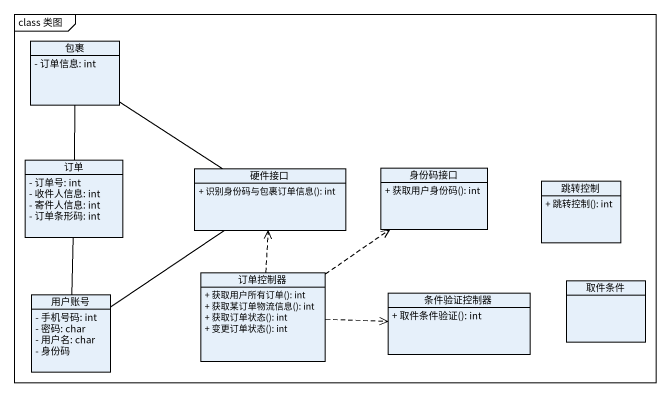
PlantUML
@startuml
mainframe class 类图
hide circle
hide empty members
skinparam classAttributeIconSize 0
class 包裹 {
  - 订单信息: int
}
class 订单 {
  - 订单号: int
  - 收件人信息: int
  - 寄件人信息: int
  - 订单条形码: int
}
class 硬件接口 {
  + 识别身份码与包裹订单信息(): int
}
class 身份码接口 {
  + 获取用户身份码(): int
}
class 跳转控制 {
  + 跳转控制(): int
}
class 订单控制器 {
  + 获取用户所有订单(): int
  + 获取某订单物流信息(): int
  + 获取订单状态(): int
  + 变更订单状态(): int
}
class 用户账号 {
  - 手机号码: int
  - 密码: char
  - 用户名: char
  - 身份码
}
class 条件验证控制器 {
  + 取件条件验证(): int
}
class 取件条件
包裹 -- 订单
包裹 -- 硬件接口
订单控制器 .up.> 硬件接口
订单控制器 .up.> 身份码接口
订单控制器 .right.> 条件验证控制器
用户账号 -up- 订单
用户账号 -up- 硬件接口
@enduml
